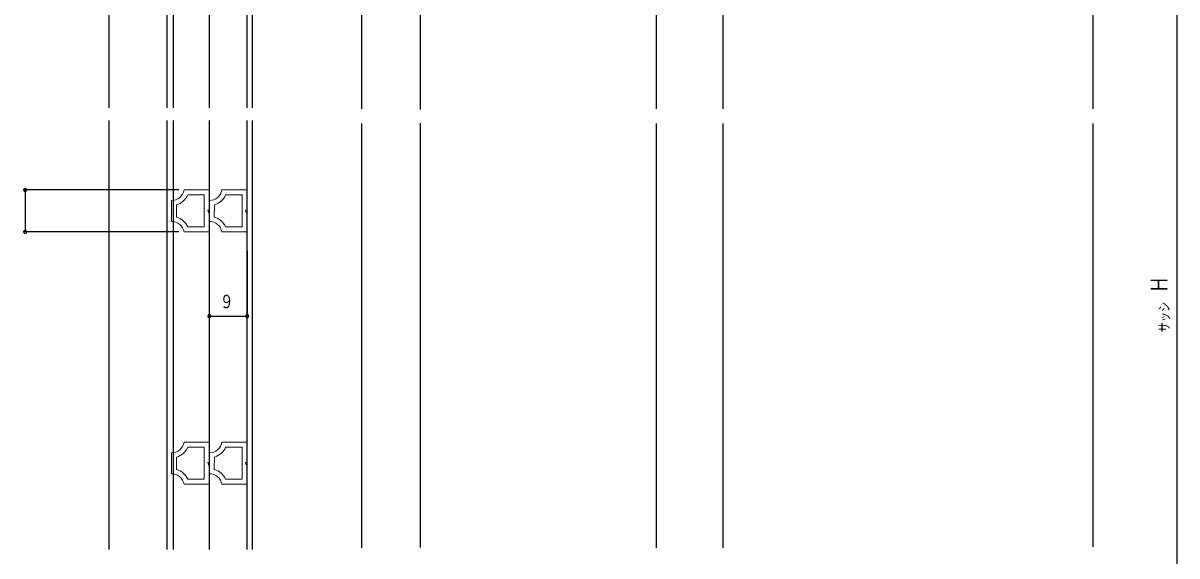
# Model space of a CAD drawing. Units: millimetres, scale not verified. Extents: x -495 to 495, y -800 to 802.
# Drawn here: x -323.9 to -49.4, y 123.4 to 250.1 of the extents above; entities that cross this region are included whole.
import ezdxf
from ezdxf.enums import TextEntityAlignment as Align

# ---------------------------------------------------------------- set-up
doc = ezdxf.new("R2010")
doc.units = ezdxf.units.MM
doc.header["$LTSCALE"] = 4
doc.layers.add('0-2_YKK_11', color=9, linetype='Continuous', lineweight=18)
for name, color, linetype in [('0-3_YKK_12', 2, 'Continuous'), ('0-6_YKK_D', 6, 'Continuous'), ('0-8_YSS_K', 3, 'Continuous')]:
    doc.layers.add(name, color=color, linetype=linetype)
doc.styles.add('ＭＳ ゴシック', font='')
doc.styles.get('ＭＳ ゴシック').set_extended_font_data('MS Gothic')

msp = doc.modelspace()

# ---------------------------------------------------------------- linework, layer by layer
at = {"layer": '0-2_YKK_11', "color": 7}
for p, q in [((-285.616, 210.469), (-279.616, 210.469)), ((-284.734, 209.269), (-280.816, 209.269)), ((-280.816, 209.269), (-280.816, 201.669)), ((-279.616, 210.469), (-279.616, 205.769)), ((-276.616, 210.469), (-270.617, 210.469)), ((-275.734, 209.269), (-271.817, 209.269)), ((-271.817, 209.269), (-271.817, 201.669)), ((-270.617, 210.469), (-270.617, 205.769)), ((-288.617, 202.969), (-288.616, 207.969)), ((-287.418, 204.007), (-287.416, 206.931)), ((-279.618, 202.969), (-279.616, 207.969)), ((-278.419, 204.007), (-278.416, 206.931)), ((-279.616, 205.769), (-279.981, 205.671)), ((-279.981, 205.671), (-279.831, 205.111)), ((-279.831, 205.111), (-279.616, 205.169)), ((-279.616, 205.169), (-279.616, 200.469)), ((-270.617, 205.769), (-270.981, 205.671)), ((-270.981, 205.671), (-270.831, 205.111)), ((-270.831, 205.111), (-270.617, 205.169)), ((-270.617, 205.169), (-270.617, 200.469)), ((-279.616, 200.469), (-285.616, 200.469)), ((-280.816, 201.669), (-284.734, 201.669)), ((-270.617, 200.469), (-276.616, 200.469)), ((-271.817, 201.669), (-275.734, 201.669)), ((-285.616, 150.469), (-279.616, 150.469)), ((-284.734, 149.269), (-280.816, 149.269)), ((-280.816, 149.269), (-280.816, 141.669)), ((-279.616, 150.469), (-279.616, 145.769)), ((-276.616, 150.469), (-270.617, 150.469)), ((-275.734, 149.269), (-271.817, 149.269)), ((-271.817, 149.269), (-271.817, 141.669)), ((-270.617, 150.469), (-270.617, 145.769)), ((-288.617, 142.969), (-288.616, 147.969)), ((-287.418, 144.007), (-287.416, 146.931)), ((-279.616, 145.769), (-279.981, 145.671)), ((-279.981, 145.671), (-279.831, 145.111)), ((-279.617, 142.969), (-279.616, 147.969)), ((-278.418, 144.007), (-278.416, 146.931)), ((-270.617, 145.769), (-270.981, 145.671)), ((-270.981, 145.671), (-270.831, 145.111)), ((-279.831, 145.111), (-279.616, 145.169)), ((-279.616, 145.169), (-279.616, 140.469)), ((-270.831, 145.111), (-270.617, 145.169)), ((-270.617, 145.169), (-270.617, 140.469)), ((-279.616, 140.469), (-285.616, 140.469)), ((-280.816, 141.669), (-284.734, 141.669)), ((-270.617, 140.469), (-276.616, 140.469)), ((-271.817, 141.669), (-275.734, 141.669))]:
    msp.add_line(p, q, dxfattribs=at)
for centre, radius, start, end in [((-288.574, 210.968), 3, 269.19995, 350.4118), ((-288.574, 210.968), 4.2, 286.00756, 336.12829), ((-279.575, 210.968), 3, 269.19995, 350.4118), ((-279.574, 210.968), 4.2, 286.00756, 336.12829), ((-288.574, 199.969), 4.2, 23.87169, 74.02356), ((-279.575, 199.969), 4.2, 23.87169, 74.02356), ((-288.574, 199.969), 3, 9.58809, 90.82304), ((-279.575, 199.969), 3, 9.58809, 90.82304), ((-288.574, 150.968), 3, 269.1997, 350.4118), ((-288.574, 150.968), 4.2, 286.00714, 336.12829), ((-279.575, 150.968), 3, 269.1997, 350.4118), ((-279.574, 150.968), 4.2, 286.00713, 336.12829), ((-288.574, 139.969), 3, 9.58809, 90.81909), ((-288.574, 139.969), 4.2, 23.87169, 74.01833), ((-279.575, 139.969), 3, 9.58809, 90.81909), ((-279.575, 139.969), 4.2, 23.87169, 74.01833)]:
    msp.add_arc(centre, radius, start, end, dxfattribs=at)
at = {"layer": '0-3_YKK_12'}
for p, q in [((-288.217, 338.469), (-288.217, 229.971)), ((-279.617, 338.469), (-279.617, 229.971)), ((-270.617, 229.971), (-270.617, 338.469)), ((-269.417, 338.469), (-269.417, 229.971)), ((-303.417, 229.971), (-303.417, 323.469)), ((-289.717, 323.469), (-289.717, 229.971)), ((-229.417, 323.51), (-229.417, 229.621)), ((-243.417, 299.769), (-243.417, 229.765)), ((-173.317, 297.769), (-173.317, 229.765)), ((-157.417, 297.469), (-157.417, 229.765)), ((-303.417, 172.139), (-303.417, 226.971)), ((-289.717, 226.971), (-289.717, 172.139)), ((-288.217, 226.971), (-288.217, 172.139)), ((-279.617, 226.971), (-279.617, 124.933)), ((-270.617, 124.933), (-270.617, 226.971)), ((-269.417, 226.971), (-269.417, 172.139)), ((-243.417, 226.257), (-243.417, 125.395)), ((-229.417, 226.324), (-229.417, 125.462)), ((-173.317, 226.257), (-173.317, 125.395)), ((-157.417, 226.257), (-157.417, 125.395)), ((-303.417, 124.933), (-303.417, 173.586)), ((-289.717, 173.586), (-289.717, 124.933)), ((-288.217, 173.586), (-288.217, 124.933)), ((-269.417, 173.586), (-269.417, 124.933))]:
    msp.add_line(p, q, dxfattribs=at)
at = {"layer": '0-6_YKK_D'}
for p, q in [((-49.417, 327.469), (-49.417, 39.973)), ((-286.873, 210.469), (-323.917, 210.469)), ((-323.417, 210.469), (-323.417, 200.469)), ((-286.873, 200.469), (-323.917, 200.469)), ((-279.616, 195.969), (-279.616, 179.969)), ((-270.617, 195.969), (-270.617, 179.969)), ((-279.616, 180.469), (-270.617, 180.469))]:
    msp.add_line(p, q, dxfattribs=at)
for centre, start, end in [((-323.417, 210.469), 0, 180), ((-323.417, 210.469), 180, 0), ((-323.417, 200.469), 0, 180), ((-323.417, 200.469), 180, 0), ((-279.616, 180.469), 0, 180), ((-279.616, 180.469), 180, 0), ((-270.617, 180.469), 0, 180), ((-270.617, 180.469), 180, 0)]:
    msp.add_arc(centre, 0.375, start, end, dxfattribs=at)
at = {"layer": '0-8_YSS_K'}
for p, q in [((-69.417, 317.469), (-69.417, 229.765)), ((-69.417, 226.257), (-69.417, 125.569))]:
    msp.add_line(p, q, dxfattribs=at)

# ---------------------------------------------------------------- texts
at = {"layer": '0-6_YKK_D', "style": 'ＭＳ ゴシック', "width": 0.75}
for s, height, p in [('Ｈ', 3.981, (-50.517, 185.91)), ('サッシ', 2.389, (-50.517, 176.591))]:
    msp.add_text(s, height=height, rotation=90, dxfattribs=at).set_placement(p, align=Align.BOTTOM_LEFT)
msp.add_text('９', height=3.189, dxfattribs=at).set_placement((-277.098, 181.369), align=Align.BOTTOM_LEFT)

doc.saveas('drawing.dxf')
